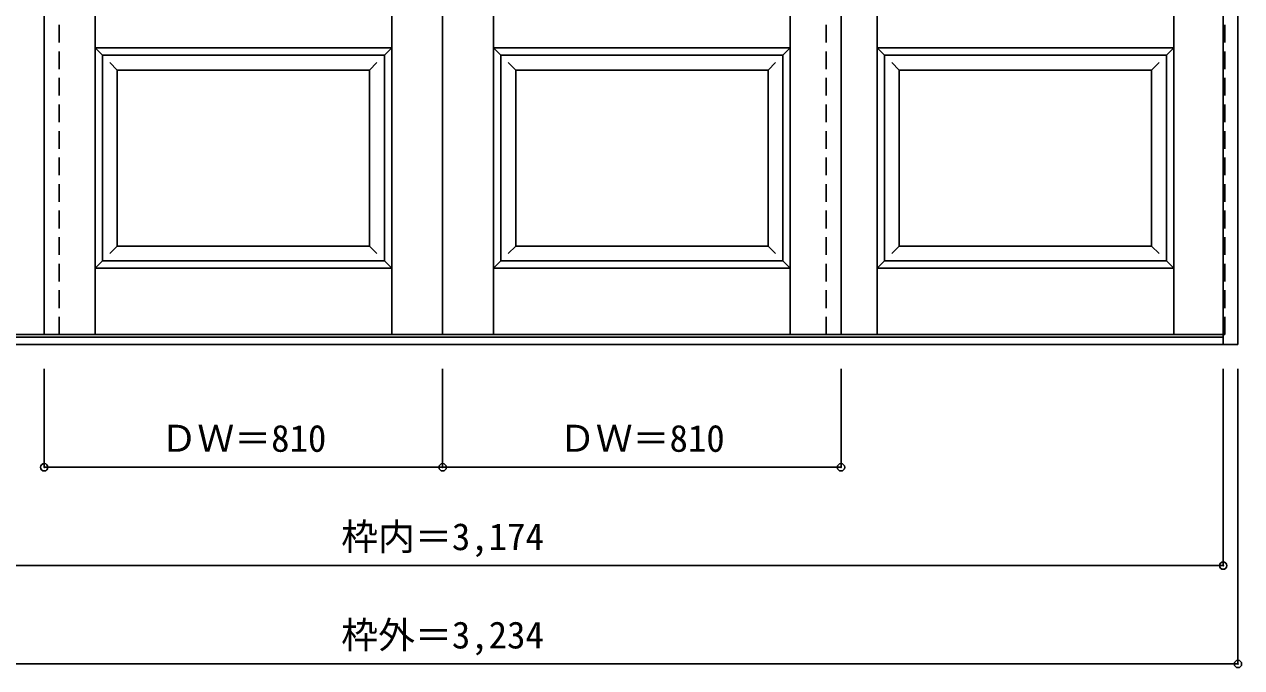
# Model space of a CAD drawing. Units: millimetres, scale not verified. Extents: x -2143 to 1643, y -1845 to 867.
# Drawn here: x -832 to 1643, y -1845 to -537 of the extents above; entities that cross this region are included whole.
import ezdxf
from ezdxf.enums import TextEntityAlignment as Align

# ---------------------------------------------------------------- set-up
doc = ezdxf.new("R2010")
doc.units = ezdxf.units.MM
doc.header["$LTSCALE"] = 30
doc.header["$PDMODE"] = 32
doc.header["$PDSIZE"] = 15
doc.linetypes.add('DASHED1', pattern=[1.8, 1.2, -0.6])
doc.layers.add('0-0', color=4, linetype='DASHED1')
doc.layers.add('0-1_寸法', color=7, linetype='Continuous')
doc.styles.add('ＭＳ ゴシック', font='')
doc.styles.get('ＭＳ ゴシック').set_extended_font_data('MS Gothic')

msp = doc.modelspace()

# ---------------------------------------------------------------- linework, layer by layer
at = {"layer": '0-0', "color": 3, "linetype": 'Continuous'}
for p, q in [((1605.4, -1187.6), (1605.4, 859.4)), ((1635.4, -1187.6), (1635.4, 859.4)), ((-791.6, -1167.6), (-791.6, 815.4)), ((18.4, -1167.6), (18.4, 815.4)), ((828.4, -1167.6), (828.4, 815.4)), ((-673.1, -599.6), (-100.1, -599.6)), ((-673.1, -1017.6), (-673.1, -599.6)), ((-100.1, -1017.6), (-100.1, -599.6)), ((136.9, -599.6), (709.9, -599.6)), ((136.9, -1017.6), (136.9, -599.6)), ((709.9, -1017.6), (709.9, -599.6)), ((916.9, -599.6), (1489.9, -599.6)), ((916.9, -1017.6), (916.9, -599.6)), ((1489.9, -1017.6), (1489.9, -599.6)), ((-673.1, -1017.6), (-100.1, -1017.6)), ((136.9, -1017.6), (709.9, -1017.6)), ((916.9, -1017.6), (1489.9, -1017.6)), ((1635.4, -1187.6), (-1598.6, -1187.6)), ((-1568.6, -1167.6), (18.4, -1167.6)), ((1605.4, -1172.6), (-1568.6, -1172.6)), ((1605.4, -1167.6), (18.4, -1167.6))]:
    msp.add_line(p, q, dxfattribs=at)
at = {"layer": '0-0'}
for p, q in [((-761.6, -1167.6), (-761.6, 815.4)), ((798.4, -1167.6), (798.4, 815.4))]:
    msp.add_line(p, q, dxfattribs=at)
at = {"layer": '0-0', "color": 7, "linetype": 'Continuous'}
for p, q in [((-688.1, -1167.6), (-688.1, 815.4)), ((-85.1, -1167.6), (-85.1, 815.4)), ((121.9, -1167.6), (121.9, 815.4)), ((724.9, -1167.6), (724.9, 815.4)), ((901.9, -1167.6), (901.9, 815.4)), ((1504.9, -1167.6), (1504.9, 815.4)), ((-688.1, -584.6), (-673.1, -599.6)), ((-688.1, -584.6), (-85.1, -584.6)), ((-85.1, -584.6), (-100.1, -599.6)), ((121.9, -584.6), (136.9, -599.6)), ((121.9, -584.6), (724.9, -584.6)), ((724.9, -584.6), (709.9, -599.6)), ((901.9, -584.6), (916.9, -599.6)), ((901.9, -584.6), (1504.9, -584.6)), ((1504.9, -584.6), (1489.9, -599.6)), ((-658.1, -614.6), (-643.1, -629.6)), ((-115.1, -614.6), (-130.1, -629.6)), ((151.9, -614.6), (166.9, -629.6)), ((694.9, -614.6), (679.9, -629.6)), ((931.9, -614.6), (946.9, -629.6)), ((1474.9, -614.6), (1459.9, -629.6)), ((-643.1, -987.6), (-643.1, -629.6)), ((-643.1, -629.6), (-130.1, -629.6)), ((-130.1, -987.6), (-130.1, -629.6)), ((166.9, -987.6), (166.9, -629.6)), ((166.9, -629.6), (679.9, -629.6)), ((679.9, -987.6), (679.9, -629.6)), ((946.9, -987.6), (946.9, -629.6)), ((946.9, -629.6), (1459.9, -629.6)), ((1459.9, -987.6), (1459.9, -629.6)), ((-643.1, -987.6), (-658.1, -1002.6)), ((-643.1, -987.6), (-130.1, -987.6)), ((-130.1, -987.6), (-115.1, -1002.6)), ((166.9, -987.6), (151.9, -1002.6)), ((166.9, -987.6), (679.9, -987.6)), ((679.9, -987.6), (694.9, -1002.6)), ((946.9, -987.6), (931.9, -1002.6)), ((946.9, -987.6), (1459.9, -987.6)), ((1459.9, -987.6), (1474.9, -1002.6)), ((-673.1, -1017.6), (-688.1, -1032.6)), ((-688.1, -1032.6), (-85.1, -1032.6)), ((-100.1, -1017.6), (-85.1, -1032.6)), ((136.9, -1017.6), (121.9, -1032.6)), ((121.9, -1032.6), (724.9, -1032.6)), ((709.9, -1017.6), (724.9, -1032.6)), ((916.9, -1017.6), (901.9, -1032.6)), ((901.9, -1032.6), (1504.9, -1032.6)), ((1489.9, -1017.6), (1504.9, -1032.6))]:
    msp.add_line(p, q, dxfattribs=at)
at = {"layer": '0-0'}
msp.add_lwpolyline([(1605.4, -1167.6), (1608.4, -1167.6), (1608.4, 815.4), (1605.4, 815.4)], dxfattribs=at)
at = {"layer": '0-1_寸法', "color": 4}
for p, q in [((-791.6, -1437.6), (-791.6, -1237.6)), ((18.4, -1437.6), (18.4, -1237.6)), ((828.4, -1437.6), (828.4, -1237.6)), ((-791.6, -1437.6), (828.4, -1437.6))]:
    msp.add_line(p, q, dxfattribs=at)
for points in [[(-1598.6, -1837.6), (1635.4, -1837.6), (1635.4, -1237.6)], [(-1568.6, -1637.6), (1605.4, -1637.6), (1605.4, -1237.6)]]:
    msp.add_lwpolyline(points, dxfattribs=at)
at = {"layer": '0-1_寸法'}
for p in [(-791.6, -1437.6), (18.4, -1437.6), (828.4, -1437.6), (1605.4, -1637.6), (1635.4, -1837.6)]:
    msp.add_point(p, dxfattribs=at)

# ---------------------------------------------------------------- texts
at = {"layer": '0-1_寸法', "style": 'ＭＳ ゴシック'}
for s, p in [('ＤＷ＝810', (-555.35, -1422.6)), ('ＤＷ＝810', (254.65, -1422.6)), ('枠内＝3,174', (-187.85, -1622.6)), ('枠外＝3,234', (-187.85, -1822.6))]:
    msp.add_text(s, height=54.99, dxfattribs=at).set_placement(p, align=Align.BOTTOM_LEFT)

doc.saveas('drawing.dxf')
